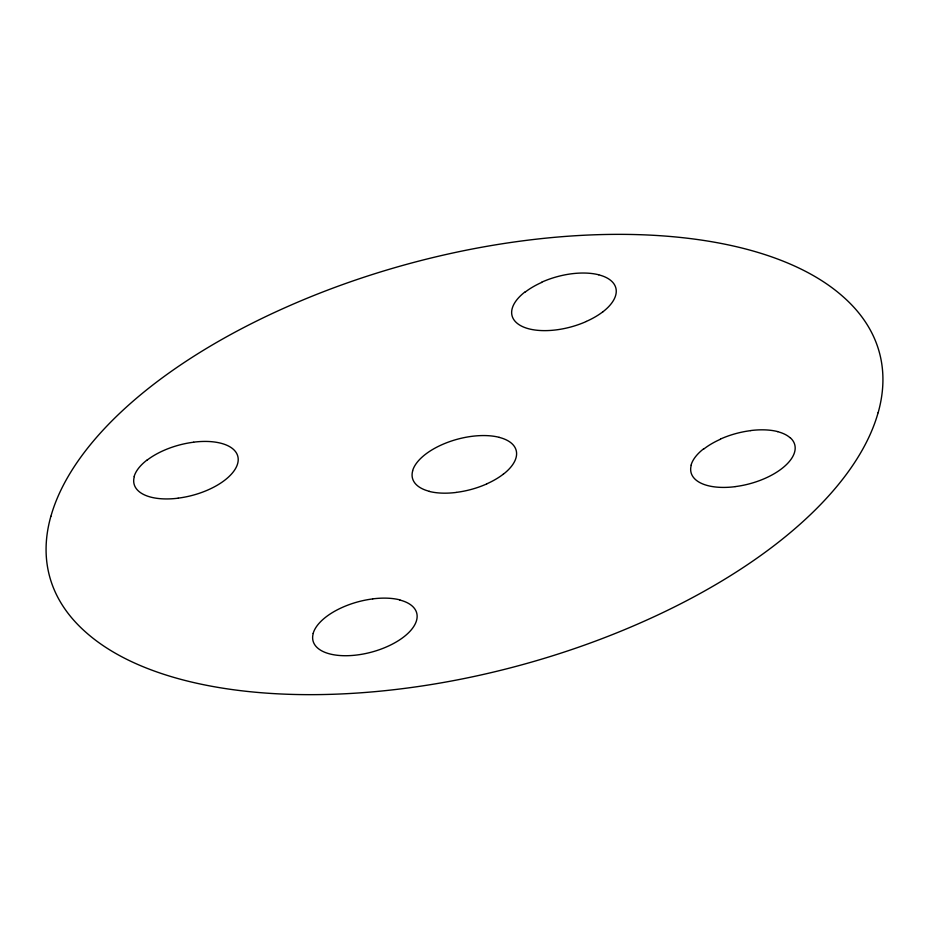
<?xml version="1.0" encoding="UTF-8"?>
<svg xmlns="http://www.w3.org/2000/svg" width="929" height="929" viewBox="0 0 929 929"><rect width="100%" height="100%" fill="white"/><g stroke="black" fill="none" stroke-linecap="round" stroke-linejoin="round"><path stroke-width="1.39" d="M499.187 437.373A53.476 25.931 -15.1 0 1 516.001 457.858A53.847 26.105 -15.1 0 1 503.321 474.22M503.379 474.115A53.476 25.931 -15.1 0 1 486.738 483.858M456.255 492.44A53.847 26.105 -15.1 0 1 429.279 491.429M486.68 483.951A53.464 25.919 -15.1 0 1 456.441 492.358M429.477 491.348A53.464 25.919 -15.1 0 1 412.673 470.875M412.592 470.806A53.836 26.105 -15.1 0 1 425.273 454.444A53.476 25.931 -15.1 0 1 441.914 444.712A53.464 25.919 -15.1 0 1 472.153 436.293A53.859 26.105 -15.1 0 1 499.117 437.304M399.737 600.006A53.476 25.931 -15.1 0 1 416.54 620.491A53.836 26.105 -15.1 0 1 403.86 636.853A53.452 25.919 -15.1 0 1 387.23 646.584A53.476 25.931 -15.1 0 1 356.98 654.991A53.836 26.105 -15.1 0 1 330.016 653.981A53.452 25.919 -15.1 0 1 313.224 633.508M313.143 633.439A53.847 26.105 -15.1 0 1 325.824 617.077A53.452 25.919 -15.1 0 1 342.453 607.345A53.452 25.919 -15.1 0 1 372.692 598.926M372.866 598.857A53.847 26.105 -15.1 0 1 399.842 599.867M790.126 437.617A53.476 25.931 -15.1 0 1 794.585 452.179A53.836 26.105 -15.1 0 1 781.893 468.541A53.452 25.919 -15.1 0 1 735.211 486.61M720.486 439.034A53.464 25.919 -15.1 0 1 750.725 430.626M777.515 431.637A53.464 25.919 -15.1 0 1 789.929 437.617M750.655 430.557A53.836 26.105 -15.1 0 1 777.608 431.567M735.013 486.68A53.836 26.105 -15.1 0 1 708.049 485.681A53.441 25.907 -15.1 0 1 691.257 465.208M691.083 465.057A53.836 26.105 -15.1 0 1 703.764 448.695M703.868 448.962A53.441 25.907 -15.1 0 1 720.486 439.231M178.229 498.13A53.452 25.919 -15.1 0 0 224.946 480.061A53.847 26.105 -15.1 0 0 237.615 463.699A53.476 25.931 -15.1 0 0 220.812 443.214A53.836 26.105 -15.1 0 0 193.778 442.146M178.066 498.199A53.859 26.105 -15.1 0 1 151.09 497.201A53.464 25.919 -15.1 0 1 134.287 476.716M134.124 476.565A53.859 26.105 -15.1 0 1 146.805 460.203M146.898 460.285A53.476 25.931 -15.1 0 1 193.615 442.216M603.037 311.656A53.476 25.931 -15.1 0 1 586.396 321.388M598.775 274.845A53.476 25.931 -15.1 0 1 611.201 280.825A53.476 25.931 -15.1 0 1 615.66 295.387A53.847 26.105 -15.1 0 1 602.979 311.749M598.694 274.775A53.847 26.105 -15.1 0 0 571.718 273.765A53.452 25.919 -15.1 0 0 541.572 282.242M586.338 321.48A53.487 25.931 -15.1 0 1 556.088 329.9A53.847 26.105 -15.1 0 1 529.124 328.889A53.417 25.896 -15.1 0 1 516.71 322.897A53.429 25.896 -15.1 0 1 512.239 308.347A53.836 26.093 -15.1 0 1 524.931 291.973M525.117 292.136A53.487 25.931 -15.1 0 1 541.746 282.404M878.137 412.697A427.828 207.411 -15.1 0 0 842.522 296.2A427.793 207.399 -15.1 0 0 743.107 248.322A430.882 208.897 -15.1 0 0 527.324 240.251A427.746 207.376 -15.1 0 0 285.389 307.545A427.793 207.399 -15.1 0 0 152.31 385.384A430.87 208.886 -15.1 0 0 50.898 516.303M878.102 412.697A430.882 208.897 -15.1 0 1 776.679 543.616A427.781 207.388 -15.1 0 1 643.623 621.455A427.793 207.399 -15.1 0 1 401.665 688.772A430.882 208.897 -15.1 0 1 185.905 680.667A427.746 207.376 -15.1 0 1 86.478 632.8A427.77 207.388 -15.1 0 1 50.863 516.315"/></g></svg>
